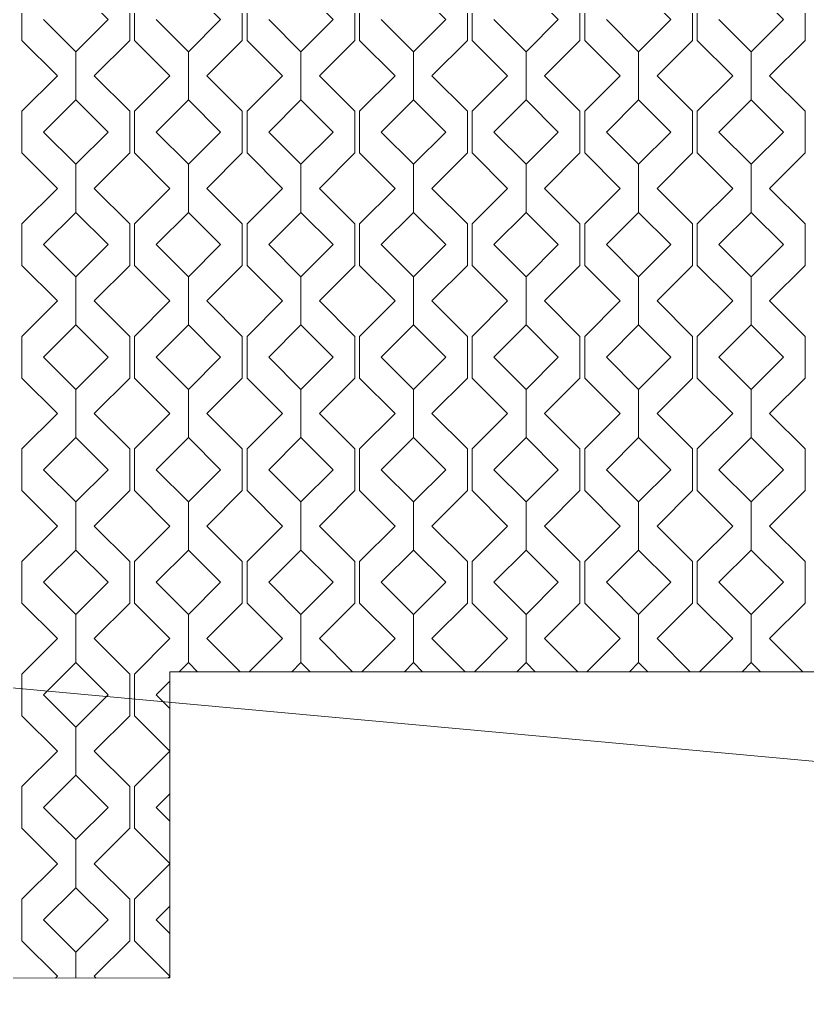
# Model space of a CAD drawing. Header units: millimetres. Extents: x -20794 to 71174, y -103753 to 30644.
# Drawn here: x 20833 to 23167, y 11110 to 14000 of the extents above; entities that cross this region are included whole.
import ezdxf

# ---------------------------------------------------------------- set-up
doc = ezdxf.new("R2010")
doc.units = ezdxf.units.MM
doc.header["$MEASUREMENT"] = 0
doc.layers.add('2D - Общий_Ном._пера__1', color=7, linetype='Continuous', lineweight=13)
doc.layers.add('Местность - Рельеф_Ном._пера__1', color=7, linetype='Continuous', lineweight=13)
doc.layers.add('Местность - Рельеф', color=7, linetype='Continuous')
doc.layers.add('Местность - Рельеф_Ном._пера__102', color=7, linetype='Continuous', lineweight=5, true_color=0xcccccc)
doc.linetypes.add('Зигзаг', pattern='A,0,[1,Р”Р’Р“ Р“РѕР»СѓР±РёРЅРєР° РґР»СЏ РіРµРѕР»РѕРіРѕРІ1.Shx,S=4.479718,R=0,X=0,Y=-0.141111],-564.444447,0', length=564.444447)

# ---------------------------------------------------------------- blocks, each defined once
blk = doc.blocks.new('*X1')
at = {"layer": 'Местность - Рельеф_Ном._пера__102', "color": 254, "linetype": 'Continuous', "lineweight": 5, "true_color": 0xcccccc}
for p, q in [((20999.979165, 14095.4156), (21095.4088, 13999.986)), ((21333.312165, 14095.4156), (21428.7418, 13999.986)), ((21666.645165, 14095.4156), (21762.0748, 13999.986)), ((21999.978165, 14095.4156), (22095.4078, 13999.986)), ((22333.311165, 14095.4156), (22428.7408, 13999.986)), ((22666.644165, 14095.4156), (22762.0738, 13999.986)), ((22999.977165, 14095.4156), (23095.4068, 13999.986)), ((20840.41, 14061.7305), (20840.41, 13999.986)), ((21159.548, 14061.7305), (21159.548, 13999.986)), ((21173.743, 14061.7305), (21173.743, 13999.986)), ((21492.881, 14061.7305), (21492.881, 13999.986)), ((21507.076, 14061.7305), (21507.076, 13999.986)), ((21826.214, 14061.7305), (21826.214, 13999.986)), ((21840.409, 14061.7305), (21840.409, 13999.986)), ((22159.547, 14061.7305), (22159.547, 13999.986)), ((22173.742, 14061.7305), (22173.742, 13999.986)), ((22492.88, 14061.7305), (22492.88, 13999.986)), ((22507.075, 14061.7305), (22507.075, 13999.986)), ((22826.213, 14061.7305), (22826.213, 13999.986)), ((22840.408, 14061.7305), (22840.408, 13999.986)), ((23159.546, 14061.7305), (23159.546, 13999.986)), ((20840.41, 13999.986), (20840.41, 13938.242)), ((20999.979, 13904.557), (20904.55, 13999.986)), ((21095.4086, 13999.986), (20999.979, 13904.557)), ((21159.548, 13999.986), (21159.548, 13938.242)), ((21173.743, 13999.986), (21173.743, 13938.242)), ((21333.312, 13904.557), (21237.883, 13999.986)), ((21428.7416, 13999.986), (21333.312, 13904.557)), ((21492.881, 13999.986), (21492.881, 13938.242)), ((21507.076, 13999.986), (21507.076, 13938.242)), ((21666.645, 13904.557), (21571.216, 13999.986)), ((21762.0746, 13999.986), (21666.645, 13904.557)), ((21826.214, 13999.986), (21826.214, 13938.242)), ((21840.409, 13999.986), (21840.409, 13938.242)), ((21999.978, 13904.557), (21904.549, 13999.986)), ((22095.4076, 13999.986), (21999.978, 13904.557)), ((22159.547, 13999.986), (22159.547, 13938.242)), ((22173.742, 13999.986), (22173.742, 13938.242)), ((22333.311, 13904.557), (22237.882, 13999.986)), ((22428.7406, 13999.986), (22333.311, 13904.557)), ((22492.88, 13999.986), (22492.88, 13938.242)), ((22507.075, 13999.986), (22507.075, 13938.242)), ((22666.644, 13904.557), (22571.215, 13999.986)), ((22762.0736, 13999.986), (22666.644, 13904.557)), ((22826.213, 13999.986), (22826.213, 13938.242)), ((22840.408, 13999.986), (22840.408, 13938.242)), ((22999.977, 13904.557), (22904.548, 13999.986)), ((23095.4066, 13999.986), (22999.977, 13904.557)), ((23159.546, 13999.986), (23159.546, 13938.242)), ((20945.332, 13833.32), (20840.41, 13938.242)), ((21159.548, 13938.242), (21054.6259, 13833.32)), ((21278.665, 13833.32), (21173.743, 13938.242)), ((21492.881, 13938.242), (21387.9589, 13833.32)), ((21611.998, 13833.32), (21507.076, 13938.242)), ((21826.214, 13938.242), (21721.2919, 13833.32)), ((21945.331, 13833.32), (21840.409, 13938.242)), ((22159.547, 13938.242), (22054.6249, 13833.32)), ((22278.664, 13833.32), (22173.742, 13938.242)), ((22492.88, 13938.242), (22387.9579, 13833.32)), ((22611.997, 13833.32), (22507.075, 13938.242)), ((22826.213, 13938.242), (22721.2909, 13833.32)), ((22945.33, 13833.32), (22840.408, 13938.242)), ((23159.546, 13938.242), (23054.6239, 13833.32)), ((20999.979, 13762.0826), (20999.979, 13904.557)), ((20999.979165, 13904.557), (20999.979165, 13762.0826)), ((21333.312, 13762.0826), (21333.312, 13904.557)), ((21333.312165, 13904.557), (21333.312165, 13762.0826)), ((21666.645, 13762.0826), (21666.645, 13904.557)), ((21666.645165, 13904.557), (21666.645165, 13762.0826)), ((21999.978, 13762.0826), (21999.978, 13904.557)), ((21999.978165, 13904.557), (21999.978165, 13762.0826)), ((22333.311, 13762.0826), (22333.311, 13904.557)), ((22333.311165, 13904.557), (22333.311165, 13762.0826)), ((22666.644, 13762.0826), (22666.644, 13904.557)), ((22666.644165, 13904.557), (22666.644165, 13762.0826)), ((22999.977, 13762.0826), (22999.977, 13904.557)), ((22999.977165, 13904.557), (22999.977165, 13762.0826)), ((20840.41, 13728.3975), (20945.332, 13833.32)), ((21054.6259, 13833.32), (21159.548, 13728.3975)), ((21173.743, 13728.3975), (21278.665, 13833.32)), ((21387.9589, 13833.32), (21492.881, 13728.3975)), ((21507.076, 13728.3975), (21611.998, 13833.32)), ((21721.2919, 13833.32), (21826.214, 13728.3975)), ((21840.409, 13728.3975), (21945.331, 13833.32)), ((22054.6249, 13833.32), (22159.547, 13728.3975)), ((22173.742, 13728.3975), (22278.664, 13833.32)), ((22387.9579, 13833.32), (22492.88, 13728.3975)), ((22507.075, 13728.3975), (22611.997, 13833.32)), ((22721.2909, 13833.32), (22826.213, 13728.3975)), ((22840.408, 13728.3975), (22945.33, 13833.32)), ((23054.6239, 13833.32), (23159.546, 13728.3975)), ((20904.55, 13666.653165), (20999.979, 13762.0828)), ((20999.979165, 13762.0826), (21095.4088, 13666.653)), ((21237.883, 13666.653165), (21333.312, 13762.0828)), ((21333.312165, 13762.0826), (21428.7418, 13666.653)), ((21571.216, 13666.653165), (21666.645, 13762.0828)), ((21666.645165, 13762.0826), (21762.0748, 13666.653)), ((21904.549, 13666.653165), (21999.978, 13762.0828)), ((21999.978165, 13762.0826), (22095.4078, 13666.653)), ((22237.882, 13666.653165), (22333.311, 13762.0828)), ((22333.311165, 13762.0826), (22428.7408, 13666.653)), ((22571.215, 13666.653165), (22666.644, 13762.0828)), ((22666.644165, 13762.0826), (22762.0738, 13666.653)), ((22904.548, 13666.653165), (22999.977, 13762.0828)), ((22999.977165, 13762.0826), (23095.4068, 13666.653)), ((20840.41, 13728.3975), (20840.41, 13666.653)), ((21159.548, 13728.3975), (21159.548, 13666.653)), ((21173.743, 13728.3975), (21173.743, 13666.653)), ((21492.881, 13728.3975), (21492.881, 13666.653)), ((21507.076, 13728.3975), (21507.076, 13666.653)), ((21826.214, 13728.3975), (21826.214, 13666.653)), ((21840.409, 13728.3975), (21840.409, 13666.653)), ((22159.547, 13728.3975), (22159.547, 13666.653)), ((22173.742, 13728.3975), (22173.742, 13666.653)), ((22492.88, 13728.3975), (22492.88, 13666.653)), ((22507.075, 13728.3975), (22507.075, 13666.653)), ((22826.213, 13728.3975), (22826.213, 13666.653)), ((22840.408, 13728.3975), (22840.408, 13666.653)), ((23159.546, 13728.3975), (23159.546, 13666.653)), ((20840.41, 13666.653), (20840.41, 13604.909)), ((20999.979, 13571.224), (20904.55, 13666.653)), ((21095.4086, 13666.653), (20999.979, 13571.224)), ((21159.548, 13666.653), (21159.548, 13604.909)), ((21173.743, 13666.653), (21173.743, 13604.909)), ((21333.312, 13571.224), (21237.883, 13666.653)), ((21428.7416, 13666.653), (21333.312, 13571.224)), ((21492.881, 13666.653), (21492.881, 13604.909)), ((21507.076, 13666.653), (21507.076, 13604.909)), ((21666.645, 13571.224), (21571.216, 13666.653)), ((21762.0746, 13666.653), (21666.645, 13571.224)), ((21826.214, 13666.653), (21826.214, 13604.909)), ((21840.409, 13666.653), (21840.409, 13604.909)), ((21999.978, 13571.224), (21904.549, 13666.653)), ((22095.4076, 13666.653), (21999.978, 13571.224)), ((22159.547, 13666.653), (22159.547, 13604.909)), ((22173.742, 13666.653), (22173.742, 13604.909)), ((22333.311, 13571.224), (22237.882, 13666.653)), ((22428.7406, 13666.653), (22333.311, 13571.224)), ((22492.88, 13666.653), (22492.88, 13604.909)), ((22507.075, 13666.653), (22507.075, 13604.909)), ((22666.644, 13571.224), (22571.215, 13666.653)), ((22762.0736, 13666.653), (22666.644, 13571.224)), ((22826.213, 13666.653), (22826.213, 13604.909)), ((22840.408, 13666.653), (22840.408, 13604.909)), ((22999.977, 13571.224), (22904.548, 13666.653)), ((23095.4066, 13666.653), (22999.977, 13571.224)), ((23159.546, 13666.653), (23159.546, 13604.909)), ((20945.332, 13499.987), (20840.41, 13604.909)), ((21159.548, 13604.909), (21054.6259, 13499.987)), ((21278.665, 13499.987), (21173.743, 13604.909)), ((21492.881, 13604.909), (21387.9589, 13499.987)), ((21611.998, 13499.987), (21507.076, 13604.909)), ((21826.214, 13604.909), (21721.2919, 13499.987)), ((21945.331, 13499.987), (21840.409, 13604.909)), ((22159.547, 13604.909), (22054.6249, 13499.987)), ((22278.664, 13499.987), (22173.742, 13604.909)), ((22492.88, 13604.909), (22387.9579, 13499.987)), ((22611.997, 13499.987), (22507.075, 13604.909)), ((22826.213, 13604.909), (22721.2909, 13499.987)), ((22945.33, 13499.987), (22840.408, 13604.909)), ((23159.546, 13604.909), (23054.6239, 13499.987)), ((20999.979, 13428.7496), (20999.979, 13571.224)), ((20999.979165, 13571.224), (20999.979165, 13428.7496)), ((21333.312, 13428.7496), (21333.312, 13571.224)), ((21333.312165, 13571.224), (21333.312165, 13428.7496)), ((21666.645, 13428.7496), (21666.645, 13571.224)), ((21666.645165, 13571.224), (21666.645165, 13428.7496)), ((21999.978, 13428.7496), (21999.978, 13571.224)), ((21999.978165, 13571.224), (21999.978165, 13428.7496)), ((22333.311, 13428.7496), (22333.311, 13571.224)), ((22333.311165, 13571.224), (22333.311165, 13428.7496)), ((22666.644, 13428.7496), (22666.644, 13571.224)), ((22666.644165, 13571.224), (22666.644165, 13428.7496)), ((22999.977, 13428.7496), (22999.977, 13571.224)), ((22999.977165, 13571.224), (22999.977165, 13428.7496)), ((20840.41, 13395.0645), (20945.332, 13499.987)), ((21054.6259, 13499.987), (21159.548, 13395.0645)), ((21173.743, 13395.0645), (21278.665, 13499.987)), ((21387.9589, 13499.987), (21492.881, 13395.0645)), ((21507.076, 13395.0645), (21611.998, 13499.987)), ((21721.2919, 13499.987), (21826.214, 13395.0645)), ((21840.409, 13395.0645), (21945.331, 13499.987)), ((22054.6249, 13499.987), (22159.547, 13395.0645)), ((22173.742, 13395.0645), (22278.664, 13499.987)), ((22387.9579, 13499.987), (22492.88, 13395.0645)), ((22507.075, 13395.0645), (22611.997, 13499.987)), ((22721.2909, 13499.987), (22826.213, 13395.0645)), ((22840.408, 13395.0645), (22945.33, 13499.987)), ((23054.6239, 13499.987), (23159.546, 13395.0645)), ((20904.55, 13333.320165), (20999.979, 13428.7498)), ((20999.979165, 13428.7496), (21095.4088, 13333.32)), ((21237.883, 13333.320165), (21333.312, 13428.7498)), ((21333.312165, 13428.7496), (21428.7418, 13333.32)), ((21571.216, 13333.320165), (21666.645, 13428.7498)), ((21666.645165, 13428.7496), (21762.0748, 13333.32)), ((21904.549, 13333.320165), (21999.978, 13428.7498)), ((21999.978165, 13428.7496), (22095.4078, 13333.32)), ((22237.882, 13333.320165), (22333.311, 13428.7498)), ((22333.311165, 13428.7496), (22428.7408, 13333.32)), ((22571.215, 13333.320165), (22666.644, 13428.7498)), ((22666.644165, 13428.7496), (22762.0738, 13333.32)), ((22904.548, 13333.320165), (22999.977, 13428.7498)), ((22999.977165, 13428.7496), (23095.4068, 13333.32)), ((20840.41, 13395.0645), (20840.41, 13333.32)), ((21159.548, 13395.0645), (21159.548, 13333.32)), ((21173.743, 13395.0645), (21173.743, 13333.32)), ((21492.881, 13395.0645), (21492.881, 13333.32)), ((21507.076, 13395.0645), (21507.076, 13333.32)), ((21826.214, 13395.0645), (21826.214, 13333.32)), ((21840.409, 13395.0645), (21840.409, 13333.32)), ((22159.547, 13395.0645), (22159.547, 13333.32)), ((22173.742, 13395.0645), (22173.742, 13333.32)), ((22492.88, 13395.0645), (22492.88, 13333.32)), ((22507.075, 13395.0645), (22507.075, 13333.32)), ((22826.213, 13395.0645), (22826.213, 13333.32)), ((22840.408, 13395.0645), (22840.408, 13333.32)), ((23159.546, 13395.0645), (23159.546, 13333.32)), ((20840.41, 13333.32), (20840.41, 13271.576)), ((20999.979, 13237.891), (20904.55, 13333.32)), ((21095.4086, 13333.32), (20999.979, 13237.891)), ((21159.548, 13333.32), (21159.548, 13271.576)), ((21173.743, 13333.32), (21173.743, 13271.576)), ((21333.312, 13237.891), (21237.883, 13333.32)), ((21428.7416, 13333.32), (21333.312, 13237.891)), ((21492.881, 13333.32), (21492.881, 13271.576)), ((21507.076, 13333.32), (21507.076, 13271.576)), ((21666.645, 13237.891), (21571.216, 13333.32)), ((21762.0746, 13333.32), (21666.645, 13237.891)), ((21826.214, 13333.32), (21826.214, 13271.576)), ((21840.409, 13333.32), (21840.409, 13271.576)), ((21999.978, 13237.891), (21904.549, 13333.32)), ((22095.4076, 13333.32), (21999.978, 13237.891)), ((22159.547, 13333.32), (22159.547, 13271.576)), ((22173.742, 13333.32), (22173.742, 13271.576)), ((22333.311, 13237.891), (22237.882, 13333.32)), ((22428.7406, 13333.32), (22333.311, 13237.891)), ((22492.88, 13333.32), (22492.88, 13271.576)), ((22507.075, 13333.32), (22507.075, 13271.576)), ((22666.644, 13237.891), (22571.215, 13333.32)), ((22762.0736, 13333.32), (22666.644, 13237.891)), ((22826.213, 13333.32), (22826.213, 13271.576)), ((22840.408, 13333.32), (22840.408, 13271.576)), ((22999.977, 13237.891), (22904.548, 13333.32)), ((23095.4066, 13333.32), (22999.977, 13237.891)), ((23159.546, 13333.32), (23159.546, 13271.576)), ((20945.332, 13166.654), (20840.41, 13271.576)), ((21159.548, 13271.576), (21054.6259, 13166.654)), ((21278.665, 13166.654), (21173.743, 13271.576)), ((21492.881, 13271.576), (21387.9589, 13166.654)), ((21611.998, 13166.654), (21507.076, 13271.576)), ((21826.214, 13271.576), (21721.2919, 13166.654)), ((21945.331, 13166.654), (21840.409, 13271.576)), ((22159.547, 13271.576), (22054.6249, 13166.654)), ((22278.664, 13166.654), (22173.742, 13271.576)), ((22492.88, 13271.576), (22387.9579, 13166.654)), ((22611.997, 13166.654), (22507.075, 13271.576)), ((22826.213, 13271.576), (22721.2909, 13166.654)), ((22945.33, 13166.654), (22840.408, 13271.576)), ((23159.546, 13271.576), (23054.6239, 13166.654)), ((20999.979, 13095.4166), (20999.979, 13237.891)), ((20999.979165, 13237.891), (20999.979165, 13095.4166)), ((21333.312, 13095.4166), (21333.312, 13237.891)), ((21333.312165, 13237.891), (21333.312165, 13095.4166)), ((21666.645, 13095.4166), (21666.645, 13237.891)), ((21666.645165, 13237.891), (21666.645165, 13095.4166)), ((21999.978, 13095.4166), (21999.978, 13237.891)), ((21999.978165, 13237.891), (21999.978165, 13095.4166)), ((22333.311, 13095.4166), (22333.311, 13237.891)), ((22333.311165, 13237.891), (22333.311165, 13095.4166)), ((22666.644, 13095.4166), (22666.644, 13237.891)), ((22666.644165, 13237.891), (22666.644165, 13095.4166)), ((22999.977, 13095.4166), (22999.977, 13237.891)), ((22999.977165, 13237.891), (22999.977165, 13095.4166)), ((20840.41, 13061.7315), (20945.332, 13166.654)), ((21054.6259, 13166.654), (21159.548, 13061.7315)), ((21173.743, 13061.7315), (21278.665, 13166.654)), ((21387.9589, 13166.654), (21492.881, 13061.7315)), ((21507.076, 13061.7315), (21611.998, 13166.654)), ((21721.2919, 13166.654), (21826.214, 13061.7315)), ((21840.409, 13061.7315), (21945.331, 13166.654)), ((22054.6249, 13166.654), (22159.547, 13061.7315)), ((22173.742, 13061.7315), (22278.664, 13166.654)), ((22387.9579, 13166.654), (22492.88, 13061.7315)), ((22507.075, 13061.7315), (22611.997, 13166.654)), ((22721.2909, 13166.654), (22826.213, 13061.7315)), ((22840.408, 13061.7315), (22945.33, 13166.654)), ((23054.6239, 13166.654), (23159.546, 13061.7315)), ((20904.55, 12999.987165), (20999.979, 13095.4168)), ((20999.979165, 13095.4166), (21095.4088, 12999.987)), ((21237.883, 12999.987165), (21333.312, 13095.4168)), ((21333.312165, 13095.4166), (21428.7418, 12999.987)), ((21571.216, 12999.987165), (21666.645, 13095.4168)), ((21666.645165, 13095.4166), (21762.0748, 12999.987)), ((21904.549, 12999.987165), (21999.978, 13095.4168)), ((21999.978165, 13095.4166), (22095.4078, 12999.987)), ((22237.882, 12999.987165), (22333.311, 13095.4168)), ((22333.311165, 13095.4166), (22428.7408, 12999.987)), ((22571.215, 12999.987165), (22666.644, 13095.4168)), ((22666.644165, 13095.4166), (22762.0738, 12999.987)), ((22904.548, 12999.987165), (22999.977, 13095.4168)), ((22999.977165, 13095.4166), (23095.4068, 12999.987)), ((20840.41, 13061.7315), (20840.41, 12999.987)), ((21159.548, 13061.7315), (21159.548, 12999.987)), ((21173.743, 13061.7315), (21173.743, 12999.987)), ((21492.881, 13061.7315), (21492.881, 12999.987)), ((21507.076, 13061.7315), (21507.076, 12999.987)), ((21826.214, 13061.7315), (21826.214, 12999.987)), ((21840.409, 13061.7315), (21840.409, 12999.987)), ((22159.547, 13061.7315), (22159.547, 12999.987)), ((22173.742, 13061.7315), (22173.742, 12999.987)), ((22492.88, 13061.7315), (22492.88, 12999.987)), ((22507.075, 13061.7315), (22507.075, 12999.987)), ((22826.213, 13061.7315), (22826.213, 12999.987)), ((22840.408, 13061.7315), (22840.408, 12999.987)), ((23159.546, 13061.7315), (23159.546, 12999.987)), ((20840.41, 12999.987), (20840.41, 12938.243)), ((20999.979, 12904.558), (20904.55, 12999.987)), ((21095.4086, 12999.987), (20999.979, 12904.558)), ((21159.548, 12999.987), (21159.548, 12938.243)), ((21173.743, 12999.987), (21173.743, 12938.243)), ((21333.312, 12904.558), (21237.883, 12999.987)), ((21428.7416, 12999.987), (21333.312, 12904.558)), ((21492.881, 12999.987), (21492.881, 12938.243)), ((21507.076, 12999.987), (21507.076, 12938.243)), ((21666.645, 12904.558), (21571.216, 12999.987)), ((21762.0746, 12999.987), (21666.645, 12904.558)), ((21826.214, 12999.987), (21826.214, 12938.243)), ((21840.409, 12999.987), (21840.409, 12938.243)), ((21999.978, 12904.558), (21904.549, 12999.987)), ((22095.4076, 12999.987), (21999.978, 12904.558)), ((22159.547, 12999.987), (22159.547, 12938.243)), ((22173.742, 12999.987), (22173.742, 12938.243)), ((22333.311, 12904.558), (22237.882, 12999.987)), ((22428.7406, 12999.987), (22333.311, 12904.558)), ((22492.88, 12999.987), (22492.88, 12938.243)), ((22507.075, 12999.987), (22507.075, 12938.243)), ((22666.644, 12904.558), (22571.215, 12999.987)), ((22762.0736, 12999.987), (22666.644, 12904.558)), ((22826.213, 12999.987), (22826.213, 12938.243)), ((22840.408, 12999.987), (22840.408, 12938.243)), ((22999.977, 12904.558), (22904.548, 12999.987)), ((23095.4066, 12999.987), (22999.977, 12904.558)), ((23159.546, 12999.987), (23159.546, 12938.243)), ((20945.332, 12833.321), (20840.41, 12938.243)), ((21159.548, 12938.243), (21054.6259, 12833.321)), ((21278.665, 12833.321), (21173.743, 12938.243)), ((21492.881, 12938.243), (21387.9589, 12833.321)), ((21611.998, 12833.321), (21507.076, 12938.243)), ((21826.214, 12938.243), (21721.2919, 12833.321)), ((21945.331, 12833.321), (21840.409, 12938.243)), ((22159.547, 12938.243), (22054.6249, 12833.321)), ((22278.664, 12833.321), (22173.742, 12938.243)), ((22492.88, 12938.243), (22387.9579, 12833.321)), ((22611.997, 12833.321), (22507.075, 12938.243)), ((22826.213, 12938.243), (22721.2909, 12833.321)), ((22945.33, 12833.321), (22840.408, 12938.243)), ((23159.546, 12938.243), (23054.6239, 12833.321)), ((20999.979, 12762.0836), (20999.979, 12904.558)), ((20999.979165, 12904.558), (20999.979165, 12762.0836)), ((21333.312, 12762.0836), (21333.312, 12904.558)), ((21333.312165, 12904.558), (21333.312165, 12762.0836)), ((21666.645, 12762.0836), (21666.645, 12904.558)), ((21666.645165, 12904.558), (21666.645165, 12762.0836)), ((21999.978, 12762.0836), (21999.978, 12904.558)), ((21999.978165, 12904.558), (21999.978165, 12762.0836)), ((22333.311, 12762.0836), (22333.311, 12904.558)), ((22333.311165, 12904.558), (22333.311165, 12762.0836)), ((22666.644, 12762.0836), (22666.644, 12904.558)), ((22666.644165, 12904.558), (22666.644165, 12762.0836)), ((22999.977, 12762.0836), (22999.977, 12904.558)), ((22999.977165, 12904.558), (22999.977165, 12762.0836)), ((20840.41, 12728.3985), (20945.332, 12833.321)), ((21054.6259, 12833.321), (21159.548, 12728.3985)), ((21173.743, 12728.3985), (21278.665, 12833.321)), ((21387.9589, 12833.321), (21492.881, 12728.3985)), ((21507.076, 12728.3985), (21611.998, 12833.321)), ((21721.2919, 12833.321), (21826.214, 12728.3985)), ((21840.409, 12728.3985), (21945.331, 12833.321)), ((22054.6249, 12833.321), (22159.547, 12728.3985)), ((22173.742, 12728.3985), (22278.664, 12833.321)), ((22387.9579, 12833.321), (22492.88, 12728.3985)), ((22507.075, 12728.3985), (22611.997, 12833.321)), ((22721.2909, 12833.321), (22826.213, 12728.3985)), ((22840.408, 12728.3985), (22945.33, 12833.321)), ((23054.6239, 12833.321), (23159.546, 12728.3985)), ((20904.55, 12666.654165), (20999.979, 12762.0838)), ((20999.979165, 12762.0836), (21095.4088, 12666.654)), ((21237.883, 12666.654165), (21333.312, 12762.0838)), ((21333.312165, 12762.0836), (21428.7418, 12666.654)), ((21571.216, 12666.654165), (21666.645, 12762.0838)), ((21666.645165, 12762.0836), (21762.0748, 12666.654)), ((21904.549, 12666.654165), (21999.978, 12762.0838)), ((21999.978165, 12762.0836), (22095.4078, 12666.654)), ((22237.882, 12666.654165), (22333.311, 12762.0838)), ((22333.311165, 12762.0836), (22428.7408, 12666.654)), ((22571.215, 12666.654165), (22666.644, 12762.0838)), ((22666.644165, 12762.0836), (22762.0738, 12666.654)), ((22904.548, 12666.654165), (22999.977, 12762.0838)), ((22999.977165, 12762.0836), (23095.4068, 12666.654)), ((20840.41, 12728.3985), (20840.41, 12666.654)), ((21159.548, 12728.3985), (21159.548, 12666.654)), ((21173.743, 12728.3985), (21173.743, 12666.654)), ((21492.881, 12728.3985), (21492.881, 12666.654)), ((21507.076, 12728.3985), (21507.076, 12666.654)), ((21826.214, 12728.3985), (21826.214, 12666.654)), ((21840.409, 12728.3985), (21840.409, 12666.654)), ((22159.547, 12728.3985), (22159.547, 12666.654)), ((22173.742, 12728.3985), (22173.742, 12666.654)), ((22492.88, 12728.3985), (22492.88, 12666.654)), ((22507.075, 12728.3985), (22507.075, 12666.654)), ((22826.213, 12728.3985), (22826.213, 12666.654)), ((22840.408, 12728.3985), (22840.408, 12666.654)), ((23159.546, 12728.3985), (23159.546, 12666.654)), ((20840.41, 12666.654), (20840.41, 12604.91)), ((20999.979, 12571.225), (20904.55, 12666.654)), ((21095.4086, 12666.654), (20999.979, 12571.225)), ((21159.548, 12666.654), (21159.548, 12604.91)), ((21173.743, 12666.654), (21173.743, 12604.91)), ((21333.312, 12571.225), (21237.883, 12666.654)), ((21428.7416, 12666.654), (21333.312, 12571.225)), ((21492.881, 12666.654), (21492.881, 12604.91)), ((21507.076, 12666.654), (21507.076, 12604.91)), ((21666.645, 12571.225), (21571.216, 12666.654)), ((21762.0746, 12666.654), (21666.645, 12571.225)), ((21826.214, 12666.654), (21826.214, 12604.91)), ((21840.409, 12666.654), (21840.409, 12604.91)), ((21999.978, 12571.225), (21904.549, 12666.654)), ((22095.4076, 12666.654), (21999.978, 12571.225)), ((22159.547, 12666.654), (22159.547, 12604.91)), ((22173.742, 12666.654), (22173.742, 12604.91)), ((22333.311, 12571.225), (22237.882, 12666.654)), ((22428.7406, 12666.654), (22333.311, 12571.225)), ((22492.88, 12666.654), (22492.88, 12604.91)), ((22507.075, 12666.654), (22507.075, 12604.91)), ((22666.644, 12571.225), (22571.215, 12666.654)), ((22762.0736, 12666.654), (22666.644, 12571.225)), ((22826.213, 12666.654), (22826.213, 12604.91)), ((22840.408, 12666.654), (22840.408, 12604.91)), ((22999.977, 12571.225), (22904.548, 12666.654)), ((23095.4066, 12666.654), (22999.977, 12571.225)), ((23159.546, 12666.654), (23159.546, 12604.91)), ((20945.332, 12499.988), (20840.41, 12604.91)), ((21159.548, 12604.91), (21054.6259, 12499.988)), ((21278.665, 12499.988), (21173.743, 12604.91)), ((21492.881, 12604.91), (21387.9589, 12499.988)), ((21611.998, 12499.988), (21507.076, 12604.91)), ((21826.214, 12604.91), (21721.2919, 12499.988)), ((21945.331, 12499.988), (21840.409, 12604.91)), ((22159.547, 12604.91), (22054.6249, 12499.988)), ((22278.664, 12499.988), (22173.742, 12604.91)), ((22492.88, 12604.91), (22387.9579, 12499.988)), ((22611.997, 12499.988), (22507.075, 12604.91)), ((22826.213, 12604.91), (22721.2909, 12499.988)), ((22945.33, 12499.988), (22840.408, 12604.91)), ((23159.546, 12604.91), (23054.6239, 12499.988)), ((20999.979, 12428.7506), (20999.979, 12571.225)), ((20999.979165, 12571.225), (20999.979165, 12428.7506)), ((21333.312, 12428.7506), (21333.312, 12571.225)), ((21333.312165, 12571.225), (21333.312165, 12428.7506)), ((21666.645, 12428.7506), (21666.645, 12571.225)), ((21666.645165, 12571.225), (21666.645165, 12428.7506)), ((21999.978, 12428.7506), (21999.978, 12571.225)), ((21999.978165, 12571.225), (21999.978165, 12428.7506)), ((22333.311, 12428.7506), (22333.311, 12571.225)), ((22333.311165, 12571.225), (22333.311165, 12428.7506)), ((22666.644, 12428.7506), (22666.644, 12571.225)), ((22666.644165, 12571.225), (22666.644165, 12428.7506)), ((22999.977, 12428.7506), (22999.977, 12571.225)), ((22999.977165, 12571.225), (22999.977165, 12428.7506)), ((20840.41, 12395.0655), (20945.332, 12499.988)), ((21054.6259, 12499.988), (21159.548, 12395.0655)), ((21173.743, 12395.0655), (21278.665, 12499.988)), ((21387.9589, 12499.988), (21492.881, 12395.0655)), ((21507.076, 12395.0655), (21611.998, 12499.988)), ((21721.2919, 12499.988), (21826.214, 12395.0655)), ((21840.409, 12395.0655), (21945.331, 12499.988)), ((22054.6249, 12499.988), (22159.547, 12395.0655)), ((22173.742, 12395.0655), (22278.664, 12499.988)), ((22387.9579, 12499.988), (22492.88, 12395.0655)), ((22507.075, 12395.0655), (22611.997, 12499.988)), ((22721.2909, 12499.988), (22826.213, 12395.0655)), ((22840.408, 12395.0655), (22945.33, 12499.988)), ((23054.6239, 12499.988), (23159.546, 12395.0655)), ((20904.55, 12333.321165), (20999.979, 12428.7508)), ((20999.979165, 12428.7506), (21095.4088, 12333.321)), ((21237.883, 12333.321165), (21333.312, 12428.7508)), ((21333.312165, 12428.7506), (21428.7418, 12333.321)), ((21571.216, 12333.321165), (21666.645, 12428.7508)), ((21666.645165, 12428.7506), (21762.0748, 12333.321)), ((21904.549, 12333.321165), (21999.978, 12428.7508)), ((21999.978165, 12428.7506), (22095.4078, 12333.321)), ((22237.882, 12333.321165), (22333.311, 12428.7508)), ((22333.311165, 12428.7506), (22428.7408, 12333.321)), ((22571.215, 12333.321165), (22666.644, 12428.7508)), ((22666.644165, 12428.7506), (22762.0738, 12333.321)), ((22904.548, 12333.321165), (22999.977, 12428.7508)), ((22999.977165, 12428.7506), (23095.4068, 12333.321)), ((20840.41, 12395.0655), (20840.41, 12333.321)), ((21159.548, 12395.0655), (21159.548, 12333.321)), ((21173.743, 12395.0655), (21173.743, 12333.321)), ((21492.881, 12395.0655), (21492.881, 12333.321)), ((21507.076, 12395.0655), (21507.076, 12333.321)), ((21826.214, 12395.0655), (21826.214, 12333.321)), ((21840.409, 12395.0655), (21840.409, 12333.321)), ((22159.547, 12395.0655), (22159.547, 12333.321)), ((22173.742, 12395.0655), (22173.742, 12333.321)), ((22492.88, 12395.0655), (22492.88, 12333.321)), ((22507.075, 12395.0655), (22507.075, 12333.321)), ((22826.213, 12395.0655), (22826.213, 12333.321)), ((22840.408, 12395.0655), (22840.408, 12333.321)), ((23159.546, 12395.0655), (23159.546, 12333.321)), ((20840.41, 12333.321), (20840.41, 12271.577)), ((20999.979, 12237.892), (20904.55, 12333.321)), ((21095.4086, 12333.321), (20999.979, 12237.892)), ((21159.548, 12333.321), (21159.548, 12271.577)), ((21173.743, 12333.321), (21173.743, 12271.577)), ((21333.312, 12237.892), (21237.883, 12333.321)), ((21428.7416, 12333.321), (21333.312, 12237.892)), ((21492.881, 12333.321), (21492.881, 12271.577)), ((21507.076, 12333.321), (21507.076, 12271.577)), ((21666.645, 12237.892), (21571.216, 12333.321)), ((21762.0746, 12333.321), (21666.645, 12237.892)), ((21826.214, 12333.321), (21826.214, 12271.577)), ((21840.409, 12333.321), (21840.409, 12271.577)), ((21999.978, 12237.892), (21904.549, 12333.321)), ((22095.4076, 12333.321), (21999.978, 12237.892)), ((22159.547, 12333.321), (22159.547, 12271.577)), ((22173.742, 12333.321), (22173.742, 12271.577)), ((22333.311, 12237.892), (22237.882, 12333.321)), ((22428.7406, 12333.321), (22333.311, 12237.892)), ((22492.88, 12333.321), (22492.88, 12271.577)), ((22507.075, 12333.321), (22507.075, 12271.577)), ((22666.644, 12237.892), (22571.215, 12333.321)), ((22762.0736, 12333.321), (22666.644, 12237.892)), ((22826.213, 12333.321), (22826.213, 12271.577)), ((22840.408, 12333.321), (22840.408, 12271.577)), ((22999.977, 12237.892), (22904.548, 12333.321)), ((23095.4066, 12333.321), (22999.977, 12237.892)), ((23159.546, 12333.321), (23159.546, 12271.577)), ((20945.332, 12166.655), (20840.41, 12271.577)), ((21159.548, 12271.577), (21054.6259, 12166.655)), ((21278.665, 12166.655), (21173.743, 12271.577)), ((21492.881, 12271.577), (21387.9589, 12166.655)), ((21611.998, 12166.655), (21507.076, 12271.577)), ((21826.214, 12271.577), (21721.2919, 12166.655)), ((21945.331, 12166.655), (21840.409, 12271.577)), ((22159.547, 12271.577), (22054.6249, 12166.655)), ((22278.664, 12166.655), (22173.742, 12271.577)), ((22492.88, 12271.577), (22387.9579, 12166.655)), ((22611.997, 12166.655), (22507.075, 12271.577)), ((22826.213, 12271.577), (22721.2909, 12166.655)), ((22945.33, 12166.655), (22840.408, 12271.577)), ((23159.546, 12271.577), (23054.6239, 12166.655)), ((20999.979, 12095.4176), (20999.979, 12237.892)), ((20999.979165, 12237.892), (20999.979165, 12095.4176)), ((21333.312, 12095.4176), (21333.312, 12237.892)), ((21333.312165, 12237.892), (21333.312165, 12095.4176)), ((21666.645, 12095.4176), (21666.645, 12237.892)), ((21666.645165, 12237.892), (21666.645165, 12095.4176)), ((21999.978, 12095.4176), (21999.978, 12237.892)), ((21999.978165, 12237.892), (21999.978165, 12095.4176)), ((22333.311, 12095.4176), (22333.311, 12237.892)), ((22333.311165, 12237.892), (22333.311165, 12095.4176)), ((22666.644, 12095.4176), (22666.644, 12237.892)), ((22666.644165, 12237.892), (22666.644165, 12095.4176)), ((22999.977, 12095.4176), (22999.977, 12237.892)), ((22999.977165, 12237.892), (22999.977165, 12095.4176)), ((20840.41, 12061.7325), (20945.332, 12166.655)), ((21054.6259, 12166.655), (21159.548, 12061.7325)), ((21173.743, 12061.7325), (21278.665, 12166.655)), ((21387.9589, 12166.655), (21486.305788, 12068.307737)), ((21513.651205, 12068.307737), (21611.998, 12166.655)), ((21721.2919, 12166.655), (21819.638788, 12068.307737)), ((21846.984205, 12068.307737), (21945.331, 12166.655)), ((22054.6249, 12166.655), (22152.971788, 12068.307737)), ((22180.317205, 12068.307737), (22278.664, 12166.655)), ((22387.9579, 12166.655), (22486.304788, 12068.307737)), ((22513.650205, 12068.307737), (22611.997, 12166.655)), ((22721.2909, 12166.655), (22819.637788, 12068.307737)), ((22846.983205, 12068.307737), (22945.33, 12166.655)), ((23054.6239, 12166.655), (23152.970788, 12068.307737)), ((20904.55, 11999.988165), (20999.979, 12095.4178)), ((20999.979165, 12095.4176), (21095.4088, 11999.988)), ((21306.202117, 12068.307737), (21333.312, 12095.4178)), ((21333.312165, 12095.4176), (21360.422038, 12068.307737)), ((21639.535117, 12068.307737), (21666.645, 12095.4178)), ((21666.645165, 12095.4176), (21693.755038, 12068.307737)), ((21972.868117, 12068.307737), (21999.978, 12095.4178)), ((21999.978165, 12095.4176), (22027.088038, 12068.307737)), ((22306.201117, 12068.307737), (22333.311, 12095.4178)), ((22333.311165, 12095.4176), (22360.421038, 12068.307737)), ((22639.534117, 12068.307737), (22666.644, 12095.4178)), ((22666.644165, 12095.4176), (22693.754038, 12068.307737)), ((22972.867117, 12068.307737), (22999.977, 12095.4178)), ((22999.977165, 12095.4176), (23027.087038, 12068.307737)), ((20840.41, 12061.7325), (20840.41, 11999.988)), ((21159.548, 12061.7325), (21159.548, 11999.988)), ((21173.743, 12061.7325), (21173.743, 11999.988)), ((21237.883, 11999.988165), (21278.300483, 12040.405917)), ((20840.41, 11999.988), (20840.41, 11938.244)), ((20999.979, 11904.559), (20904.55, 11999.988)), ((21095.4086, 11999.988), (20999.979, 11904.559)), ((21159.548, 11999.988), (21159.548, 11938.244)), ((21173.743, 11999.988), (21173.743, 11938.244)), ((21278.300483, 11959.570517), (21237.883, 11999.988)), ((20945.332, 11833.322), (20840.41, 11938.244)), ((21159.548, 11938.244), (21054.6259, 11833.322)), ((21278.300483, 11833.686517), (21173.743, 11938.244)), ((20999.979, 11762.0846), (20999.979, 11904.559)), ((20999.979165, 11904.559), (20999.979165, 11762.0846)), ((20840.41, 11728.3995), (20945.332, 11833.322)), ((21054.6259, 11833.322), (21159.548, 11728.3995)), ((21173.743, 11728.3995), (21278.300483, 11832.957482)), ((20904.55, 11666.655165), (20999.979, 11762.0848)), ((20999.979165, 11762.0846), (21095.4088, 11666.655)), ((20840.41, 11728.3995), (20840.41, 11666.655)), ((21159.548, 11728.3995), (21159.548, 11666.655)), ((21173.743, 11728.3995), (21173.743, 11666.655)), ((21237.883, 11666.655165), (21278.300483, 11707.072917)), ((20840.41, 11666.655), (20840.41, 11604.911)), ((20999.979, 11571.226), (20904.55, 11666.655)), ((21095.4086, 11666.655), (20999.979, 11571.226)), ((21159.548, 11666.655), (21159.548, 11604.911)), ((21173.743, 11666.655), (21173.743, 11604.911)), ((21278.300483, 11626.237517), (21237.883, 11666.655)), ((20945.332, 11499.989), (20840.41, 11604.911)), ((21159.548, 11604.911), (21054.6259, 11499.989)), ((21278.300483, 11500.353517), (21173.743, 11604.911)), ((20999.979, 11428.7516), (20999.979, 11571.226)), ((20999.979165, 11571.226), (20999.979165, 11428.7516)), ((20840.41, 11395.0665), (20945.332, 11499.989)), ((21054.6259, 11499.989), (21159.548, 11395.0665)), ((21173.743, 11395.0665), (21278.300483, 11499.624482)), ((20904.55, 11333.322165), (20999.979, 11428.7518)), ((20999.979165, 11428.7516), (21095.4088, 11333.322)), ((20840.41, 11395.0665), (20840.41, 11333.322)), ((21159.548, 11395.0665), (21159.548, 11333.322)), ((21173.743, 11395.0665), (21173.743, 11333.322)), ((21237.883, 11333.322165), (21278.300483, 11373.739917)), ((20840.41, 11333.322), (20840.41, 11271.578)), ((20999.979, 11237.893), (20904.55, 11333.322)), ((21095.4086, 11333.322), (20999.979, 11237.893)), ((21159.548, 11333.322), (21159.548, 11271.578)), ((21173.743, 11333.322), (21173.743, 11271.578)), ((21278.300483, 11292.904517), (21237.883, 11333.322)), ((20945.332, 11166.656), (20840.41, 11271.578)), ((21159.548, 11271.578), (21054.6259, 11166.656)), ((21278.300483, 11167.020517), (21173.743, 11271.578)), ((20999.979, 11161.293903), (20999.979, 11237.893)), ((20999.979165, 11237.893), (20999.979165, 11161.293903)), ((20939.863174, 11161.187148), (20945.332, 11166.656)), ((21054.6259, 11166.656), (21059.881601, 11161.400279)), ((21273.789164, 11161.780141), (21278.300483, 11166.291482))]:
    blk.add_line(p, q, dxfattribs=at)

msp = doc.modelspace()

# ---------------------------------------------------------------- linework, layer by layer
at = {"layer": '2D - Общий_Ном._пера__1', "color": 7, "linetype": 'Зигзаг', "lineweight": 13}
msp.add_lwpolyline([(-733.9, 13994.6), (-3097.4, 12414.3), (-4297.7, 9223.1), (-2358.4, 4039.8), (3377.1, -1049.7), (10891.7, -5170.6), (26961.2, -5843.6), (40359.1, -3612.9), (38419.6, 10407.9)], close=True, dxfattribs=at)
at = {"layer": 'Местность - Рельеф_Ном._пера__1', "color": 7, "linetype": 'Continuous', "lineweight": 13, "flags": 128}
msp.add_lwpolyline([(-11201.1, 19480.6), (-10280.5, 16777.1), (-8555.3, 10806.7), (-6432.9, 10898.4), (-2247.8, 10663.4), (-2362.6, 10919.8), (-2361.2, 11119.8), (21278.3, 11161.8), (21278.3, 12068.3), (24747.6, 12068.3), (24747.6, 11768.3), (31807.4, 11768.3), (31907.6, 14903.8), (32137.3, 18525.9), (31420.5, 18676.8), (31076.4, 18711.5), (29894.8, 18811.1), (28679.4, 18877), (24956.4, 18963), (17007.1, 19022.9), (8149.7, 19232.4), (-1518.8, 19397.4)], close=True, dxfattribs=at)

# ---------------------------------------------------------------- block references
at = {"layer": 'Местность - Рельеф', "color": 7, "lineweight": 13}
msp.add_blockref('*X1', (0, 0), dxfattribs=at)

doc.saveas('drawing.dxf')
